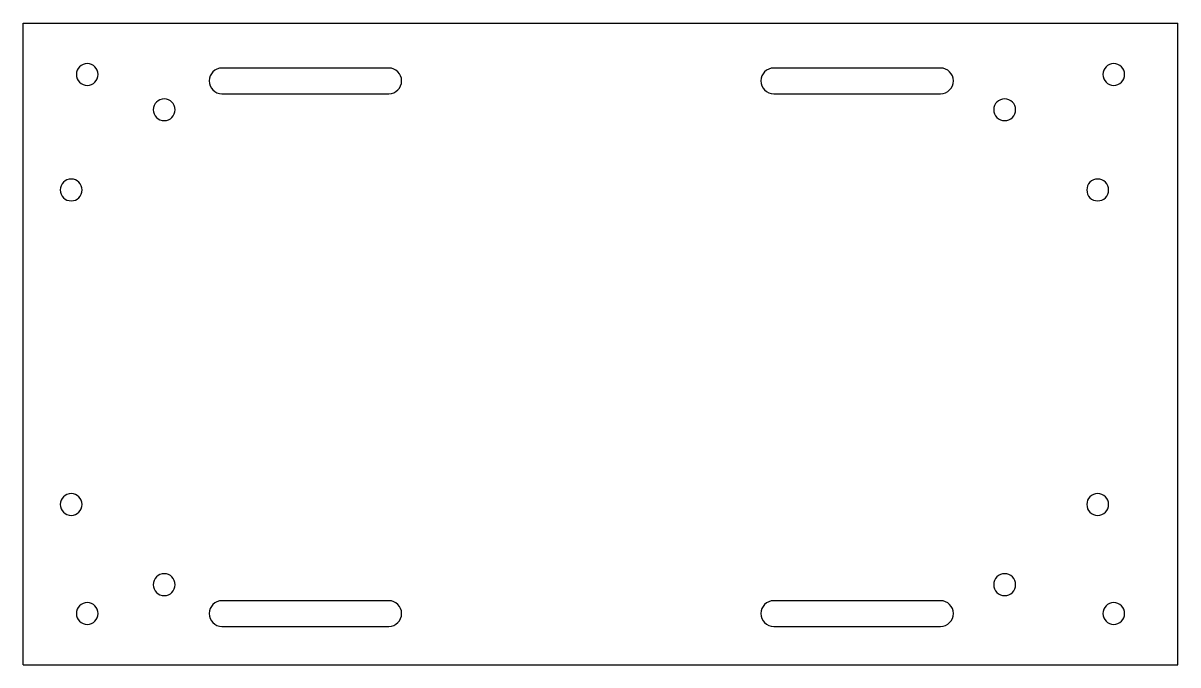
# Model space of a CAD drawing. Header units: millimetres. Extents: x 0 to 180, y 0 to 100.
import ezdxf

# ---------------------------------------------------------------- set-up
doc = ezdxf.new("R2010")
doc.units = ezdxf.units.MM

msp = doc.modelspace()

# ---------------------------------------------------------------- linework, layer by layer
for p, q in [((0, 0, 5), (0, 100, 5)), ((0, 100, 5), (180, 100, 5)), ((180, 0, 5), (180, 100, 5)), ((57, 93, 5), (31, 93, 5)), ((143, 93, 5), (117, 93, 5)), ((31, 89, 5), (57, 89, 5)), ((117, 89, 5), (143, 89, 5)), ((57, 10, 5), (31, 10, 5)), ((143, 10, 5), (117, 10, 5)), ((31, 6, 5), (57, 6, 5)), ((117, 6, 5), (143, 6, 5)), ((0, 0, 5), (180, 0, 5))]:
    msp.add_line(p, q)
for centre, radius, start, end in [((10, 92, 5), 1.7, 0, 180), ((170, 92, 5), 1.7, 0, 180), ((10, 92, 5), 1.7, -180, 0), ((31, 91, 5), 2, 90, 180), ((57, 91, 5), 2, 0, 90), ((117, 91, 5), 2, 90, 180), ((143, 91, 5), 2, 0, 90), ((170, 92, 5), 1.7, -180, 0), ((31, 91, 5), 2, 180, 270), ((57, 91, 5), 2, -90, 0), ((117, 91, 5), 2, 180, 270), ((143, 91, 5), 2, -90, 0), ((22, 86.5, 5), 1.7, 0, 180), ((22, 86.5, 5), 1.7, -180, 0), ((153, 86.5, 5), 1.7, 0, 180), ((153, 86.5, 5), 1.7, -180, 0), ((7.5, 74, 5), 1.7, 0, 180), ((167.5, 74, 5), 1.7, 0, 180), ((7.5, 74, 5), 1.7, -180, 0), ((167.5, 74, 5), 1.7, -180, 0), ((7.5, 25, 5), 1.7, 0, 180), ((167.5, 25, 5), 1.7, 0, 180), ((7.5, 25, 5), 1.7, -180, 0), ((167.5, 25, 5), 1.7, -180, 0), ((22, 12.5, 5), 1.7, 0, 180), ((153, 12.5, 5), 1.7, 0, 180), ((22, 12.5, 5), 1.7, -180, 0), ((153, 12.5, 5), 1.7, -180, 0), ((10, 8, 5), 1.7, 0, 180), ((31, 8, 5), 2, 90, 180), ((57, 8, 5), 2, 0, 90), ((117, 8, 5), 2, 90, 180), ((143, 8, 5), 2, 0, 90), ((170, 8, 5), 1.7, 0, 180), ((10, 8, 5), 1.7, -180, 0), ((31, 8, 5), 2, 180, 270), ((57, 8, 5), 2, -90, 0), ((117, 8, 5), 2, 180, 270), ((143, 8, 5), 2, -90, 0), ((170, 8, 5), 1.7, -180, 0)]:
    msp.add_arc(centre, radius, start, end)

doc.saveas('drawing.dxf')
